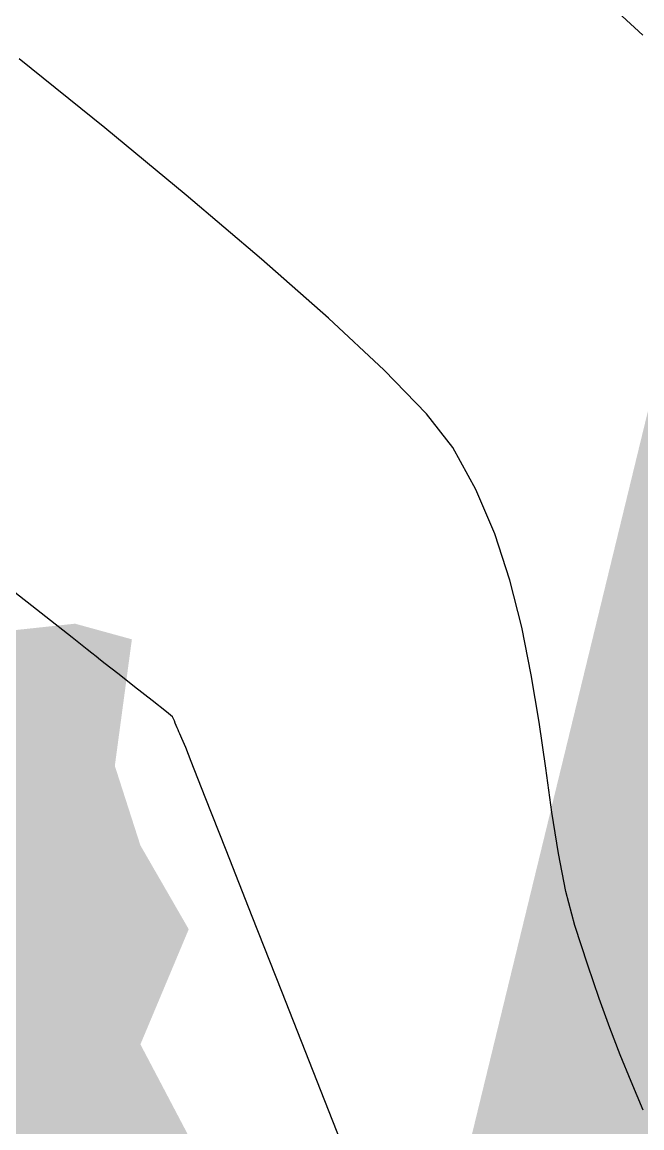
# Model space of a CAD drawing. Header units: millimetres. Extents: x 340454 to 342791, y 6993867 to 6995092.
# Drawn here: x 340787.9 to 340803.83, y 6994437.44 to 6994465.85 of the extents above; entities that cross this region are included whole.
import ezdxf

# ---------------------------------------------------------------- set-up
doc = ezdxf.new("R2010")
doc.units = ezdxf.units.MM
doc.header["$LTSCALE"] = 10
doc.layers.add('T-HM-CURVA_INTERMEDIARIA', color=45, linetype='Continuous')
doc.layers.add('TRAMA', color=7, linetype='Continuous')

msp = doc.modelspace()

# ---------------------------------------------------------------- hatches: boundary and pattern name
at = {"layer": 'TRAMA'}
h = msp.add_hatch(dxfattribs=at)
h.set_pattern_fill('MUDST', color=253, scale=0.8)
h.set_pattern_definition([(0, (340635.80377947, 6994418.669295673), (0.4, 0.2), [0.2, -0.2, 0, -0.2, 0, -0.2])])
edge = h.paths.add_edge_path()
edge.add_line((340775.2415900321, 6994463.544010231), (340773.926956835, 6994467.451392227))
edge.add_line((340773.926956835, 6994467.451392227), (340773.9634744253, 6994470.080658616))
edge.add_line((340773.9634744253, 6994470.080658616), (340774.8764141432, 6994473.184653659))
edge.add_line((340774.8764141432, 6994473.184653659), (340775.2781076196, 6994475.850437636))
edge.add_line((340775.2781076196, 6994475.850437636), (340772.3567005207, 6994478.479704026))
edge.add_line((340772.3567005207, 6994478.479704026), (340772.1113163687, 6994478.56879254))
edge.add_arc((340767.3695685561, 6994475.545401261), 5.62361690937754, -34.95139549330008, 32.522038567593995, ccw=False)
edge.add_arc((340777.8891214546, 6994467.081107953), 7.900370997729873, 138.4255521696535, 185.7549853842249)
edge.add_arc((340763.7674326897, 6994465.308064565), 6.337497923340344, 8.402893336363604, 8.903292699112399, ccw=False)
edge.add_arc((340763.7122437732, 6994465.674823641), 6.349340429803295, -132.91346437279537, 5.054143466917878, ccw=False)
edge.add_line((340759.3890223452, 6994461.024675216), (340758.6532879491, 6994458.189724213))
edge.add_arc((340759.3498656192, 6994458.087026017), 0.7041074988444227, 171.6131574558095, 219.1842201996361)
edge.add_arc((340763.377193621, 6994463.712554177), 7.600189761903664, 233.0076796841595, 307.83901238882)
edge.add_arc((340770.751698473, 6994453.50958394), 5.000291640619234, -10.29082750913659, 122.84783326294561, ccw=False)
edge.add_arc((340781.3975773245, 6994453.004215658), 5.739147931130092, 183.8755596439495, 221.0511416022535)
edge.add_arc((340774.7480246409, 6994446.18660715), 3.831837472670708, -82.83534843441782, 52.709844923004084, ccw=False)
edge.add_line((340775.2259357328, 6994442.384689291), (340779.3156788801, 6994440.222130106))
edge.add_line((340779.3156788801, 6994440.222130106), (340785.1272172448, 6994436.453261166))
edge.add_line((340785.1272172448, 6994436.453261166), (340786.6922318046, 6994435.438325981))
edge.add_line((340786.6922318046, 6994435.438325981), (340788.1894529429, 6994434.050657608))
edge.add_line((340788.1894529429, 6994434.050657608), (340789.8327444349, 6994433.59418775))
edge.add_line((340789.8327444349, 6994433.59418775), (340792.4254932362, 6994434.3975747))
edge.add_line((340792.4254932362, 6994434.3975747), (340794.8356540943, 6994432.973388739))
edge.add_line((340794.8356540943, 6994432.973388739), (340795.3492992758, 6994431.340994197))
edge.add_line((340795.3492992758, 6994431.340994197), (340796.2246580883, 6994427.22678487))
edge.add_line((340796.2246580883, 6994427.226784871), (340803.3063628259, 6994425.217001162))
edge.add_line((340803.3063628259, 6994425.217001162), (340814.8207168676, 6994465.865040171))
edge.add_arc((340823.0024518378, 6994471.620362343), 10.00322550096473, 142.1474801481181, 215.1239111554315, ccw=False)
edge.add_line((340815.1039763781, 6994477.758652482), (340815.4399930966, 6994514.817981791))
edge.add_arc((340798.3779635882, 6994522.633541154), 18.76688091038982, 303.10439731711165, 335.38902857192556, ccw=False)
edge.add_line((340808.6278006035, 6994506.912960367), (340808.0057075338, 6994472.384672696))
edge.add_line((340808.0057075338, 6994472.384672696), (340798.512794486, 6994433.373198987))
edge.add_line((340798.512794486, 6994433.373198987), (340797.6268719293, 6994433.818692997))
edge.add_line((340797.6268719293, 6994433.818692997), (340792.7700326273, 6994436.119301088))
edge.add_line((340792.7700326273, 6994436.119301088), (340790.9441531894, 6994439.588472017))
edge.add_line((340790.9441531894, 6994439.588472017), (340792.185751206, 6994442.546396706))
edge.add_line((340792.185751206, 6994442.546396706), (340790.9441531894, 6994444.700934443))
edge.add_line((340790.9441531894, 6994444.700934443), (340790.2868365913, 6994446.745919412))
edge.add_line((340790.2868365913, 6994446.745919412), (340790.7250476561, 6994449.995984809))
edge.add_line((340790.7250476561, 6994449.995984809), (340789.2643441081, 6994450.397678287))
edge.add_line((340789.2643441081, 6994450.397678287), (340786.1968666546, 6994450.069019986))
edge.add_line((340786.1968666546, 6994450.069019986), (340784.3709872158, 6994449.66732651))
edge.add_line((340784.3709872158, 6994449.66732651), (340784.9187510477, 6994447.731894307))
edge.add_line((340784.9187510477, 6994447.731894307), (340783.7867057964, 6994445.577356572))
edge.add_line((340783.7867057964, 6994445.577356572), (340782.1434143034, 6994445.321733451))
edge.add_line((340782.1434143034, 6994445.321733451), (340778.1629971291, 6994448.170105372))
edge.add_line((340778.1629971291, 6994448.170105372), (340777.8708564208, 6994452.26007531))
edge.add_line((340777.8708564208, 6994452.26007531), (340777.1770222343, 6994455.254517589))
edge.add_line((340777.1770222343, 6994455.254517589), (340776.4466704594, 6994460.038321714))
edge.add_line((340776.4466704594, 6994460.038321714), (340775.2415900321, 6994463.544010231))

# ---------------------------------------------------------------- linework, layer by layer
at = {"layer": 'T-HM-CURVA_INTERMEDIARIA', "color": 45, "linetype": 'Continuous', "lineweight": -3, "flags": 128}
for points, elevation in [([(340803.8547263966, 6994465.516274843), (340802.690215818, 6994466.593943034)], 724), ([(340803.8621157383, 6994437.894793347), (340803.5523583536, 6994438.632308719), (340803.2723230737, 6994439.322710875), (340803.0050216044, 6994440.017655549), (340802.7334656509, 6994440.768798473), (340802.4406669193, 6994441.627795389), (340802.109637115, 6994442.646302029), (340801.8771672559, 6994443.516921401), (340801.685806864, 6994444.493616797), (340801.5183211236, 6994445.557418848), (340801.3574752191, 6994446.689358198), (340801.1860343347, 6994447.870465481), (340800.9867636549, 6994449.081771335), (340800.7424283637, 6994450.304306398), (340800.4357936456, 6994451.519101307), (340800.049624685, 6994452.707186697), (340799.5666866661, 6994453.84959321), (340798.9697447732, 6994454.92735148), (340798.2915595902, 6994455.787239807), (340797.2055129821, 6994456.908893807), (340795.7737602751, 6994458.248463511), (340794.0584567955, 6994459.762098952), (340792.1217578696, 6994461.405950162), (340790.0258188237, 6994463.136167165), (340787.832794984, 6994464.908899999)], 723), ([(340796.1836933123, 6994436.855342403), (340795.3797569078, 6994438.901311774), (340794.5767723923, 6994440.944555724), (340793.8185566226, 6994442.873546523), (340793.1489264555, 6994444.576756436), (340792.6116987484, 6994445.942657733), (340792.2506903578, 6994446.859722678), (340792.109718141, 6994447.216423539), (340792.0105046399, 6994447.445665922), (340791.9555689997, 6994447.568011382), (340791.9342965069, 6994447.618755853), (340791.9131088228, 6994447.669536741), (340791.8898128272, 6994447.725011821), (340791.8652598715, 6994447.783358887), (340791.8402733455, 6994447.842119745), (340791.815925532, 6994447.899238493), (340791.7943436946, 6994447.95360281), (340791.7701076639, 6994448.005937149), (340791.6126181902, 6994448.132156376), (340791.2419284261, 6994448.424567202), (340790.7916136269, 6994448.778682829), (340790.3952490475, 6994449.090016459), (340790.1864099433, 6994449.254081295), (340790.0419466575, 6994449.367931571), (340789.9215752782, 6994449.462792444), (340789.8093878559, 6994449.551201313), (340789.6971998019, 6994449.639609381), (340789.5798164229, 6994449.732110602), (340789.4465334191, 6994449.837144613), (340789.1898456765, 6994450.039444703), (340788.5112347589, 6994450.574271351), (340787.4793098872, 6994451.387552237)], 722)]:
    msp.add_lwpolyline(points, dxfattribs=dict(at, elevation=elevation))

doc.saveas('drawing.dxf')
